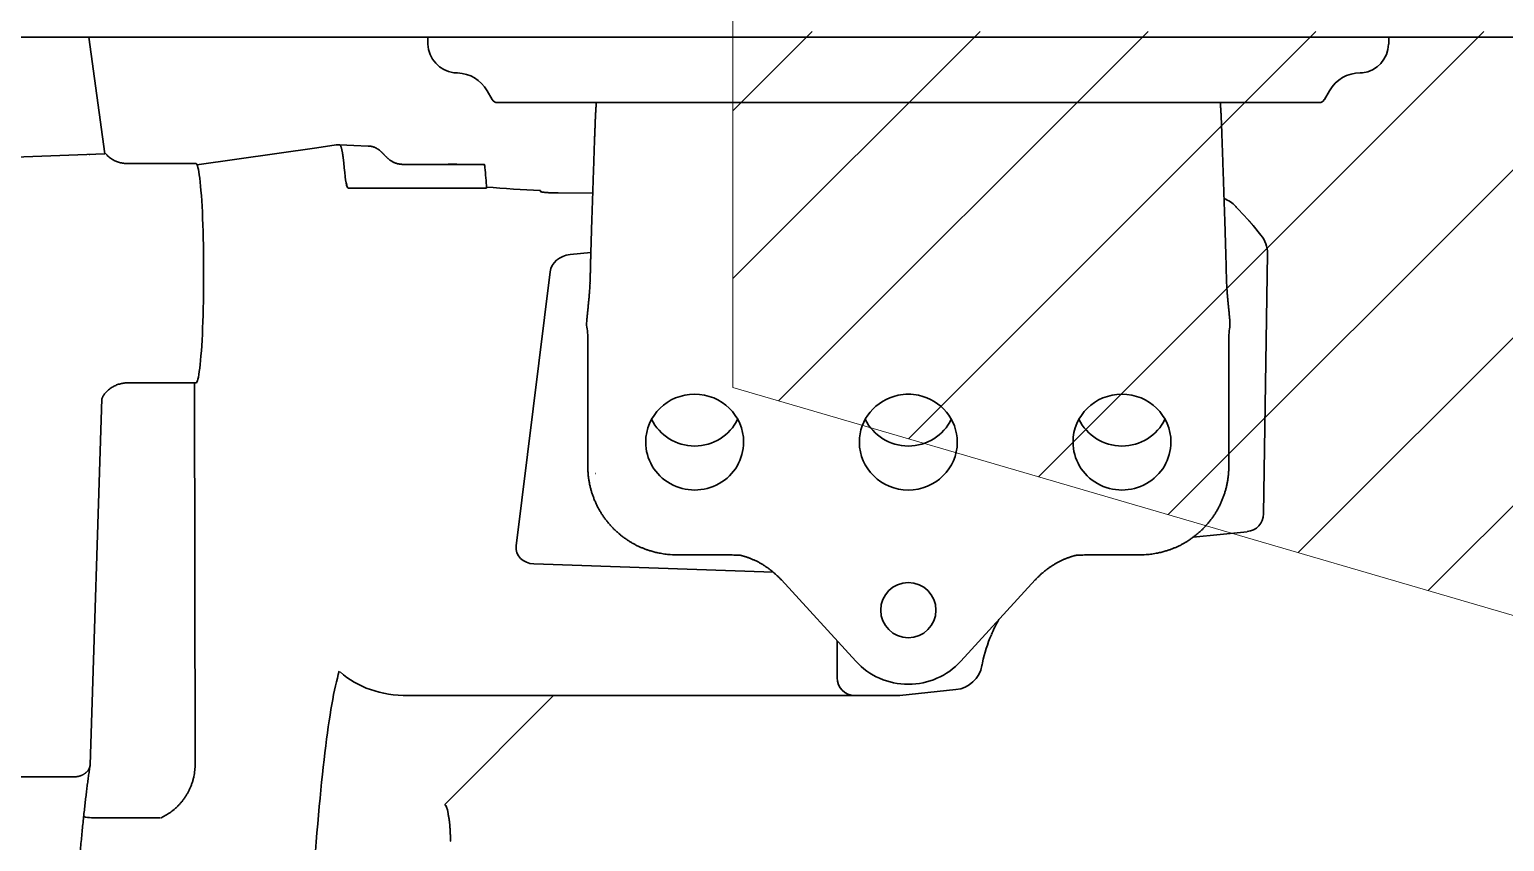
# Model space of a CAD drawing. Header units: millimetres. Extents: x 120 to 10915, y 515 to 8014.
# Drawn here: x 3726.9 to 3975.5, y 2328.5 to 2465.3 of the extents above; entities that cross this region are included whole.
import ezdxf

# ---------------------------------------------------------------- set-up
doc = ezdxf.new("R2010")
doc.units = ezdxf.units.MM
doc.layers.get('0').update_dxf_attribs({"lineweight": 13})
doc.layers.add('205_Chassis_top_view', color=7, linetype='Continuous', lineweight=13)

# ---------------------------------------------------------------- blocks, each defined once
blk = doc.blocks.new('BLOCK74')
at = {"layer": '205_Chassis_top_view', "color": 2, "lineweight": 18}
blk.add_line((3845.445801, 295), (3845.445801, 337.524536), dxfattribs=at)
blk = doc.blocks.new('BLOCK76')
at = {"layer": '205_Chassis_top_view', "color": 2, "lineweight": 18}
for p, q in [((3845.445801, 253.343292), (3887.102539, 295)), ((3845.445801, 281.627563), (3858.818115, 295)), ((3853.138916, 232.752228), (3915.386719, 295)), ((3875.027832, 226.356842), (3943.670898, 295)), ((3896.916748, 219.961456), (3971.955322, 295)), ((3918.805664, 213.566055), (4000.239502, 295)), ((3940.69458, 207.17067), (4028.523926, 295)), ((3962.583252, 200.775269), (4056.808105, 295))]:
    blk.add_line(p, q, dxfattribs=at)
blk = doc.blocks.new('3239766_1')
at = {"layer": '205_Chassis_top_view', "color": 2, "lineweight": 18}
for p in [(3845.445737, 295), (4324.61, 95)]:
    blk.add_line(p, (3845.445737, 235), dxfattribs=at)
at = {"layer": '205_Chassis_top_view', "lineweight": 0}
for name in ['BLOCK74', 'BLOCK76']:
    blk.add_blockref(name, (0, 0), dxfattribs=at)
blk = doc.blocks.new('3068684_1')
at = {"layer": '205_Chassis_top_view', "color": 3, "lineweight": 35}
blk.add_line((4055, 294), (2962.845784, 294), dxfattribs=at)
blk = doc.blocks.new('3135191_1')
at = {"layer": '205_Chassis_top_view', "color": 3, "lineweight": 35}
for p, q in [((3739.62, 274.35), (3736.92, 294)), ((3794.06, 292.83), (3794.02, 294)), ((3955.98, 294), (3955.94, 292.83)), ((3794.06, 292.82), (3794.06, 292.83)), ((3955.94, 292.83), (3955.94, 292.82)), ((3795.62, 289.37), (3795.6, 289.38)), ((3954.38, 289.37), (3954.4, 289.38)), ((3797.96, 288.12), (3797.96, 288.05)), ((3798.4, 288.01), (3799.05, 288)), ((3951.53, 288), (3951.16, 288)), ((3804.9, 283.5), (3804.04, 285)), ((3945.96, 285), (3945.1, 283.5)), ((3805.81, 283), (3805.77, 283)), ((3806.54, 283), (3805.81, 283)), ((3808.57, 283), (3806.54, 283)), ((3810.06, 283), (3808.57, 283)), ((3839.93, 283), (3810.06, 283)), ((3822.42, 283), (3822.4, 282.73)), ((3844.97, 283), (3839.93, 283)), ((3850.75, 283), (3844.97, 283)), ((3863.53, 283), (3850.75, 283)), ((3886.47, 283), (3863.53, 283)), ((3899.25, 283), (3886.47, 283)), ((3905.03, 283), (3899.25, 283)), ((3910.07, 283), (3905.03, 283)), ((3939.94, 283), (3910.07, 283)), ((3927.58, 283), (3927.6, 282.73)), ((3941.43, 283), (3939.94, 283)), ((3943.46, 283), (3941.43, 283)), ((3944.19, 283), (3943.46, 283)), ((3944.23, 283), (3944.19, 283)), ((3777.73, 276.19), (3777.73, 276.19)), ((3533.52, 266.65), (3739.62, 274.35)), ((3736.98, 274.25), (3737.07, 274.25)), ((3775.36, 275.39), (3755.13, 272.53)), ((3775.36, 275.39), (3778.6, 275.85)), ((3778.61, 275.85), (3778.6, 275.85)), ((3778.61, 275.85), (3779.19, 275.85)), ((3779.19, 275.85), (3779.19, 275.85)), ((3781.55, 275.77), (3779.19, 275.85)), ((3781.55, 275.77), (3784, 275.68)), ((3743.41, 272.72), (3754.95, 272.72)), ((3779.96, 272.01), (3779.96, 271.99)), ((3789.71, 272.59), (3803.53, 272.59)), ((3780.64, 268.59), (3780.85, 268.59)), ((3780.64, 268.59), (3780.64, 268.59)), ((3803.92, 268.59), (3780.85, 268.59)), ((3813, 268.21), (3813, 268.2)), ((3813, 268.2), (3813, 268.03)), ((3821.83, 267.74), (3816, 267.77)), ((3930.57, 265.05), (3932.25, 263.26)), ((3933.09, 262.29), (3934.42, 260.66)), ((3818.01, 257.38), (3821.51, 257.72)), ((3935.52, 257.51), (3934.85, 213.69)), ((3808.93, 208.29), (3814.64, 254.47)), ((3821, 241.07), (3821, 243.59)), ((3929, 243.59), (3929, 241.07)), ((3821.01, 243.28), (3821, 243.52)), ((3821, 236.62), (3821, 241.07)), ((3929, 241.07), (3929, 236.62)), ((3821, 230.55), (3821, 236.62)), ((3929, 236.62), (3929, 230.55)), ((3743.41, 235.76), (3754.95, 235.76)), ((3754.84, 171.56), (3754.72, 235.76)), ((3737.14, 171.44), (3739.1, 233.08)), ((3821, 226.94), (3821, 230.55)), ((3929, 230.55), (3929, 226.94)), ((3821, 226.44), (3821, 226.94)), ((3821, 221.76), (3821, 226.44)), ((3929, 226.94), (3929, 226.44)), ((3929, 226.44), (3929, 221.76)), ((3821, 221.7), (3821, 221.76)), ((3821, 221.68), (3821, 221.7)), ((3929, 221.76), (3929, 221.7)), ((3929, 221.7), (3929, 221.68)), ((3822.32, 220.5), (3822.33, 220.49)), ((3927.67, 220.49), (3927.68, 220.5)), ((3922.98, 209.75), (3932.11, 210.7)), ((3811.93, 205.27), (3852.26, 203.86)), ((3866.16, 188.87), (3853.62, 202.56)), ((3896.38, 202.56), (3883.84, 188.87)), ((3863, 186.09), (3863, 192.32)), ((3873.57, 183.09), (3883.02, 184.09)), ((3790.78, 183.09), (3790.78, 183.09)), ((3790.98, 183.09), (3790.78, 183.09)), ((3791.38, 183.09), (3790.98, 183.09)), ((3806.89, 183.09), (3791.38, 183.09)), ((3815.21, 183.09), (3796.92, 164.76)), ((3806.89, 183.09), (3810.39, 183.09)), ((3810.39, 183.09), (3861.63, 183.09)), ((3861.63, 183.09), (3866, 183.09)), ((3866, 183.09), (3873.57, 183.09)), ((3734.3, 169.38), (3639.23, 169.38)), ((3796.85, 164.68), (3796.95, 164.68)), ((3737.37, 162.51), (3748.9, 162.51)), ((3797.71, 161.64), (3797.73, 161.36))]:
    blk.add_line(p, q, dxfattribs=at)
blk.add_circle((3875, 197.48), 4.65, dxfattribs=at)
for centre, radius, start, end in [((3799.12, 293.02), 5.06, 182.2921, 261.8432), ((3950.88, 293.02), 5.06, 277.3865, 357.7079), ((3798.84, 282), 6, 30, 88.026), ((3951.16, 282), 6, 90, 150), ((3805.77, 284), 1, 210, 270), ((3944.23, 284), 1, 270, 330), ((3800.47, 746.29), 473.7, 269.6367, 269.9873), ((3729.35, 264.63), 74.68, 3.0399, 5.7131), ((3820, 460.04), 191.96, 265.1926, 267.9097), ((3926.49, 262.17), 4.95, 42.1495, 69.7997), ((3954.14, 287.1), 32.28, 222.025, 223.0895), ((3930.68, 257.59), 4.84, 359.1338, 39.3855), ((3687.44, 257.39), 134.01, 357.9291, 358.4765), ((4062.56, 257.39), 134.01, 181.5235, 182.0709), ((3789.2, 253.74), 32.19, 355.7431, 357.8756), ((3960.8, 253.74), 32.19, 182.1244, 184.2569), ((3826.15, 245.73), 5.35, 175.2227, 189.4267), ((3923.85, 245.73), 5.35, 350.5733, 4.7773), ((3811.06, 243.24), 9.94, 1.5851, 9.3182), ((3938.94, 243.24), 9.94, 170.6818, 178.4149), ((3875, 225.42), 8.45, 78.1518, 101.8503), ((3836.41, 228.69), 21.9, 266.0443, 269.8383), ((3913.59, 228.69), 21.9, 270.1617, 273.956), ((3911.91, 183.49), 24.95, 150.2014, 156.7206), ((3911.82, 183.53), 24.84, 156.724, 168.2366), ((3875, 196.97), 11.99, 222.4872, 317.5128), ((3882.5, 189.06), 5, 275.9855, 349.2189), ((3911.97, 183.45), 25, 168.1857, 169.2183), ((3866, 186.09), 3, 180, 270), ((3735.48, 171.5), 1.66, 351.407, 358.1746), ((3737.37, 167.38), 4.87, 254.2831, 270.0029)]:
    blk.add_arc(centre, radius, start, end, dxfattribs=at)
for centre, major_axis, ratio, start_param, end_param in [((3754.95, 254.24), (0, -18.48), 0.071497, 0, 3.141593), ((3780.64, 283.67), (0, -15.07), 0.071524, 5.598695, 6.280222), ((3780.65, 283.64), (-0.01, -15.05), 0.071517, 5.598109, 6.283235), ((3803.53, 269.6), (0, -3), 0.072207, 2.540094, 3.141593), ((3818.1, 254.42), (3.4, 0.88), 0.835902, 1.383913, 2.822643), ((3839, 225.79), (-8.25, 0), 0.978148, 3.141593, 6.283185), ((3875, 225.79), (8.25, 0), 0.978148, 1.782589, 3.141632), ((3875, 225.79), (8.25, 0), 0.978148, 6.283146, 7.642189), ((3911, 225.79), (-8.25, 0), 0.978148, 3.141593, 6.283185), ((3839, 232.96), (8, 0), 0.978148, 3.57912, 5.845658), ((3875, 232.96), (8, 0), 0.978148, 3.579061, 5.845724), ((3911, 232.96), (8, 0), 0.978148, 3.57912, 5.845658), ((3839, 225.79), (-8.25, 0), 0.978148, 0, 3.141593), ((3875, 225.79), (8.25, 0), 0.978148, 3.141632, 4.712389), ((3875, 225.79), (8.25, 0), 0.978148, 4.712389, 6.283146), ((3911, 225.79), (-8.25, 0), 0.978148, 0, 3.141593), ((3931.84, 213.69), (-2.32, -1.95), 0.984688, 0.969731, 2.435808), ((3812.4, 208.26), (-3.39, -0.96), 0.833738, 5.944448, 7.484989), ((3781.12, 68.98), (0, 121.47), 0.071497, 0.23224, 0.838333), ((4081.67, 639.89), (-300.73, -454.11), 0.164486, 6.259487, 6.391509), ((3796.96, 147.66), (0, -17.01), 0.071657, 2.725213, 3.141573)]:
    blk.add_ellipse(centre, major_axis=major_axis, ratio=ratio, start_param=start_param, end_param=end_param, dxfattribs=at)
for points, degree, knots in [([(3822.4, 282.73), (3822.4, 282.65), (3822.39, 282.5), (3822.38, 282.28), (3822.36, 282.06), (3822.35, 281.83), (3822.34, 281.61), (3822.33, 281.39), (3822.31, 281.17), (3822.3, 280.94), (3822.29, 280.72), (3822.28, 280.5), (3822.27, 280.28), (3822.26, 280.06), (3822.25, 279.84), (3822.24, 279.62), (3822.23, 279.4), (3822.23, 279.18), (3822.22, 278.96), (3822.21, 278.74), (3822.2, 278.52), (3822.19, 278.3), (3822.18, 278.08), (3822.18, 277.86), (3822.17, 277.64), (3822.16, 277.49), (3822.16, 277.42)], 3, [0, 0, 0, 0, 0.224426, 0.448548, 0.672337, 0.895825, 1.118978, 1.341838, 1.564408, 1.786695, 2.008696, 2.230431, 2.451908, 2.67314, 2.894116, 3.114871, 3.33542, 3.555778, 3.775965, 3.995995, 4.215888, 4.435663, 4.655343, 4.874948, 5.094503, 5.314033, 5.314033, 5.314033, 5.314033]), ([(3927.6, 282.73), (3927.6, 282.65), (3927.61, 282.5), (3927.62, 282.28), (3927.64, 282.06), (3927.65, 281.83), (3927.66, 281.61), (3927.67, 281.39), (3927.69, 281.17), (3927.7, 280.94), (3927.71, 280.72), (3927.72, 280.5), (3927.73, 280.28), (3927.74, 280.06), (3927.75, 279.84), (3927.76, 279.62), (3927.77, 279.4), (3927.77, 279.18), (3927.78, 278.96), (3927.79, 278.74), (3927.8, 278.52), (3927.81, 278.3), (3927.82, 278.08), (3927.82, 277.86), (3927.83, 277.64), (3927.84, 277.49), (3927.84, 277.42)], 3, [0, 0, 0, 0, 0.224426, 0.448548, 0.672337, 0.895825, 1.118978, 1.341838, 1.564408, 1.786695, 2.008696, 2.230431, 2.451908, 2.67314, 2.894116, 3.114871, 3.33542, 3.555778, 3.775965, 3.995995, 4.215888, 4.435663, 4.655343, 4.874948, 5.094503, 5.314033, 5.314033, 5.314033, 5.314033]), ([(3821.8, 266.94), (3821.81, 267.08), (3821.82, 267.38), (3821.83, 267.81), (3821.85, 268.25), (3821.86, 268.68), (3821.88, 269.12), (3821.89, 269.56), (3821.91, 269.99), (3821.92, 270.43), (3821.93, 270.87), (3821.95, 271.3), (3821.96, 271.74), (3821.98, 272.18), (3821.99, 272.61), (3822.01, 273.05), (3822.02, 273.48), (3822.04, 273.91), (3822.05, 274.31), (3822.06, 274.7), (3822.08, 275.09), (3822.09, 275.48), (3822.1, 275.87), (3822.12, 276.27), (3822.13, 276.66), (3822.15, 277.04), (3822.15, 277.3), (3822.16, 277.42)], 3, [0, 0, 0, 0, 0.436785, 0.873552, 1.310294, 1.747008, 2.183713, 2.620336, 3.056972, 3.493541, 3.929946, 4.366308, 4.802702, 5.239086, 5.675531, 6.112011, 6.548593, 6.985265, 7.376059, 7.766975, 8.158066, 8.549335, 8.940839, 9.332587, 9.724614, 10.116955, 10.486383, 10.486383, 10.486383, 10.486383]), ([(3927.84, 277.42), (3927.85, 277.3), (3927.85, 277.04), (3927.87, 276.66), (3927.88, 276.27), (3927.9, 275.87), (3927.91, 275.48), (3927.92, 275.09), (3927.94, 274.7), (3927.95, 274.31), (3927.96, 273.91), (3927.98, 273.48), (3927.99, 273.05), (3928.01, 272.61), (3928.02, 272.18), (3928.04, 271.74), (3928.05, 271.3), (3928.07, 270.87), (3928.08, 270.43), (3928.09, 269.99), (3928.11, 269.56), (3928.12, 269.12), (3928.14, 268.68), (3928.15, 268.25), (3928.17, 267.81), (3928.18, 267.38), (3928.19, 267.08), (3928.2, 266.94)], 3, [0, 0, 0, 0, 0.369428, 0.76177, 1.153796, 1.545544, 1.937049, 2.328318, 2.719408, 3.110325, 3.501118, 3.937791, 4.374372, 4.810852, 5.247297, 5.683682, 6.120076, 6.556437, 6.992842, 7.429411, 7.866048, 8.30267, 8.739376, 9.176089, 9.612832, 10.049599, 10.486383, 10.486383, 10.486383, 10.486383]), ([(3743.41, 272.72), (3743.19, 272.72), (3742.74, 272.75), (3742.08, 272.89), (3741.46, 273.11), (3740.97, 273.36), (3740.58, 273.62), (3740.27, 273.86), (3740, 274.11), (3739.78, 274.35), (3739.65, 274.51), (3739.59, 274.58)], 3, [0, 0, 0, 0, 0.676148, 1.348652, 2.016793, 2.621907, 3.025142, 3.416378, 3.792678, 4.122149, 4.399236, 4.399236, 4.399236, 4.399236]), ([(3779.19, 275.85), (3779.28, 275.85), (3779.37, 275.73), (3779.46, 275.48), (3779.63, 274.81), (3779.77, 273.81), (3779.84, 273.26), (3779.9, 272.66), (3779.96, 272.01)], 5, [0, 0, 0, 0, 0, 0, 6.705273, 6.705273, 6.705273, 12.94837, 12.94837, 12.94837, 12.94837, 12.94837, 12.94837]), ([(3789.71, 272.59), (3789.63, 272.59), (3789.48, 272.6), (3789.25, 272.63), (3789.02, 272.67), (3788.8, 272.73), (3788.59, 272.8), (3788.39, 272.88), (3788.21, 272.97), (3788.04, 273.07), (3787.88, 273.16), (3787.73, 273.26), (3787.6, 273.36), (3787.47, 273.45), (3787.36, 273.55), (3787.25, 273.64), (3787.15, 273.73), (3787.05, 273.83), (3786.96, 273.92), (3786.87, 274), (3786.79, 274.09), (3786.71, 274.18), (3786.62, 274.27), (3786.54, 274.35), (3786.46, 274.44), (3786.37, 274.53), (3786.29, 274.61), (3786.22, 274.68), (3786.13, 274.76), (3786.02, 274.86), (3785.86, 274.99), (3785.65, 275.15), (3785.38, 275.31), (3785.09, 275.45), (3784.81, 275.55), (3784.56, 275.62), (3784.28, 275.66), (3784.1, 275.68), (3784, 275.68)], 3, [0, 0, 0, 0, 0.224054, 0.454963, 0.68805, 0.918611, 1.142648, 1.357954, 1.563066, 1.757988, 1.942573, 2.117545, 2.283451, 2.440833, 2.591031, 2.73384, 2.870834, 3.002499, 3.130012, 3.25393, 3.375169, 3.49473, 3.613938, 3.734502, 3.858557, 3.988847, 4.088315, 4.194714, 4.310765, 4.439281, 4.651057, 4.909638, 5.226353, 5.609361, 5.858229, 6.122413, 6.3992, 6.685429, 6.685429, 6.685429, 6.685429]), ([(3816, 267.77), (3815.76, 267.77), (3815.51, 267.77), (3815.25, 267.78), (3814.59, 267.8), (3814.04, 267.84), (3813.75, 267.86), (3813.33, 267.91), (3813.1, 267.96), (3813.03, 267.99), (3813, 268.01), (3813, 268.03)], 5, [0, 0, 0, 0, 0, 0, 2.040764, 2.040764, 2.040764, 5.746041, 5.746041, 5.746041, 9.029387, 9.029387, 9.029387, 9.029387, 9.029387, 9.029387]), ([(3821.41, 253.82), (3821.41, 253.94), (3821.42, 254.18), (3821.43, 254.53), (3821.43, 254.89), (3821.44, 255.25), (3821.45, 255.61), (3821.46, 255.98), (3821.47, 256.35), (3821.48, 256.71), (3821.49, 257.08), (3821.5, 257.45), (3821.51, 257.82), (3821.52, 258.25), (3821.54, 258.73), (3821.55, 259.28), (3821.57, 259.83), (3821.59, 260.37), (3821.6, 260.92), (3821.62, 261.47), (3821.64, 262.02), (3821.65, 262.49), (3821.67, 262.9), (3821.68, 263.28), (3821.69, 263.7), (3821.71, 264.16), (3821.72, 264.63), (3821.74, 265.09), (3821.76, 265.55), (3821.77, 266.01), (3821.79, 266.48), (3821.8, 266.78), (3821.8, 266.94)], 3, [0, 0, 0, 0, 0.35358, 0.708402, 1.064261, 1.420885, 1.788146, 2.155844, 2.523801, 2.891857, 3.259888, 3.627958, 3.996065, 4.364205, 4.911367, 5.458592, 6.005933, 6.553324, 7.10086, 7.648426, 8.19614, 8.743849, 9.080998, 9.418129, 9.881293, 10.344389, 10.807494, 11.270477, 11.733419, 12.196173, 12.658806, 13.121171, 13.121171, 13.121171, 13.121171]), ([(3928.2, 266.94), (3928.2, 266.78), (3928.21, 266.48), (3928.23, 266.01), (3928.24, 265.55), (3928.26, 265.09), (3928.28, 264.63), (3928.29, 264.16), (3928.31, 263.7), (3928.32, 263.28), (3928.33, 262.9), (3928.35, 262.49), (3928.36, 262.02), (3928.38, 261.47), (3928.4, 260.92), (3928.41, 260.37), (3928.43, 259.83), (3928.45, 259.28), (3928.46, 258.73), (3928.48, 258.25), (3928.49, 257.82), (3928.5, 257.45), (3928.51, 257.08), (3928.52, 256.71), (3928.53, 256.35), (3928.54, 255.98), (3928.55, 255.61), (3928.56, 255.25), (3928.57, 254.89), (3928.57, 254.53), (3928.58, 254.18), (3928.59, 253.94), (3928.59, 253.82)], 3, [0, 0, 0, 0, 0.462364, 0.924998, 1.387751, 1.850693, 2.313677, 2.776781, 3.239877, 3.703041, 4.040173, 4.377322, 4.925031, 5.472745, 6.02031, 6.567847, 7.115237, 7.662579, 8.209804, 8.756966, 9.125106, 9.493212, 9.861283, 10.229313, 10.59737, 10.965327, 11.333025, 11.700286, 12.056909, 12.412769, 12.767591, 13.121171, 13.121171, 13.121171, 13.121171]), ([(3932.25, 263.26), (3932.26, 263.25), (3932.29, 263.22), (3932.32, 263.18), (3932.36, 263.14), (3932.39, 263.1), (3932.43, 263.06), (3932.46, 263.03), (3932.49, 262.99), (3932.53, 262.95), (3932.56, 262.91), (3932.59, 262.87), (3932.63, 262.83), (3932.66, 262.8), (3932.7, 262.76), (3932.73, 262.71), (3932.76, 262.67), (3932.8, 262.63), (3932.84, 262.59), (3932.87, 262.55), (3932.91, 262.51), (3932.94, 262.46), (3932.98, 262.42), (3933.01, 262.38), (3933.05, 262.33), (3933.07, 262.3), (3933.09, 262.29)], 3, [0, 0, 0, 0, 0.056169, 0.114204, 0.164946, 0.217474, 0.265364, 0.314911, 0.366048, 0.418704, 0.468035, 0.518744, 0.570756, 0.623996, 0.675911, 0.728894, 0.782861, 0.837738, 0.891799, 0.946588, 1.00199, 1.057918, 1.114302, 1.171053, 1.228074, 1.285271, 1.285271, 1.285271, 1.285271]), ([(3821.3, 251.35), (3821.29, 251.28), (3821.28, 251.15), (3821.27, 250.94), (3821.25, 250.73), (3821.23, 250.53), (3821.21, 250.32), (3821.2, 250.11), (3821.18, 249.9), (3821.16, 249.68), (3821.14, 249.47), (3821.11, 249.25), (3821.09, 249.04), (3821.07, 248.82), (3821.05, 248.6), (3821.03, 248.38), (3821.01, 248.16), (3820.99, 247.94), (3820.96, 247.72), (3820.94, 247.5), (3820.92, 247.28), (3820.9, 247.06), (3820.88, 246.84), (3820.86, 246.61), (3820.84, 246.39), (3820.83, 246.25), (3820.82, 246.17)], 3, [0, 0, 0, 0, 0.20304, 0.407983, 0.614731, 0.823184, 1.033242, 1.244805, 1.457773, 1.672045, 1.887543, 2.104146, 2.321755, 2.540269, 2.759603, 2.979644, 3.200293, 3.421453, 3.643053, 3.864967, 4.0871, 4.309355, 4.531637, 4.753852, 4.975906, 5.197706, 5.197706, 5.197706, 5.197706]), ([(3928.7, 251.35), (3928.71, 251.28), (3928.72, 251.15), (3928.73, 250.94), (3928.75, 250.73), (3928.77, 250.53), (3928.79, 250.32), (3928.8, 250.11), (3928.82, 249.9), (3928.84, 249.68), (3928.86, 249.47), (3928.89, 249.25), (3928.91, 249.04), (3928.93, 248.82), (3928.95, 248.6), (3928.97, 248.38), (3928.99, 248.16), (3929.01, 247.94), (3929.04, 247.72), (3929.06, 247.5), (3929.08, 247.28), (3929.1, 247.06), (3929.12, 246.84), (3929.14, 246.61), (3929.16, 246.39), (3929.17, 246.25), (3929.18, 246.17)], 3, [0, 0, 0, 0, 0.20304, 0.407983, 0.614731, 0.823184, 1.033242, 1.244805, 1.457773, 1.672045, 1.887543, 2.104146, 2.321755, 2.540269, 2.759603, 2.979644, 3.200293, 3.421453, 3.643053, 3.864967, 4.0871, 4.309355, 4.531637, 4.753852, 4.975906, 5.197706, 5.197706, 5.197706, 5.197706]), ([(3743.41, 235.76), (3743.3, 235.76), (3743.07, 235.76), (3742.73, 235.72), (3742.4, 235.66), (3742.07, 235.58), (3741.75, 235.48), (3741.45, 235.36), (3741.15, 235.21), (3740.84, 235.04), (3740.54, 234.84), (3740.26, 234.61), (3740.01, 234.38), (3739.78, 234.14), (3739.59, 233.91), (3739.43, 233.68), (3739.32, 233.5), (3739.23, 233.34), (3739.17, 233.22), (3739.12, 233.12), (3739.1, 233.08)], 3, [0, 0, 0, 0, 0.339639, 0.67917, 1.017065, 1.354688, 1.689596, 2.021903, 2.350726, 2.686735, 3.068934, 3.431046, 3.77729, 4.104491, 4.406008, 4.676841, 4.928431, 5.050989, 5.213353, 5.359524, 5.359524, 5.359524, 5.359524]), ([(3834.9, 206.84), (3834.74, 206.85), (3834.43, 206.88), (3833.95, 206.93), (3833.48, 207.01), (3833.04, 207.09), (3832.65, 207.17), (3832.3, 207.25), (3831.95, 207.34), (3831.63, 207.44), (3831.33, 207.53), (3830.98, 207.65), (3830.56, 207.8), (3830.07, 208), (3829.58, 208.22), (3829.09, 208.45), (3828.61, 208.71), (3828.14, 208.99), (3827.67, 209.29), (3827.2, 209.61), (3826.75, 209.95), (3826.31, 210.31), (3825.87, 210.68), (3825.52, 211.02), (3825.25, 211.29), (3825.04, 211.5), (3824.85, 211.72), (3824.65, 211.94), (3824.46, 212.16), (3824.27, 212.39), (3824.09, 212.62), (3823.91, 212.86), (3823.74, 213.1), (3823.57, 213.34), (3823.4, 213.59), (3823.24, 213.84), (3823.09, 214.09), (3822.94, 214.35), (3822.79, 214.61), (3822.65, 214.88), (3822.52, 215.14), (3822.39, 215.41), (3822.27, 215.69), (3822.15, 215.96), (3822.04, 216.24), (3821.93, 216.52), (3821.83, 216.8), (3821.73, 217.08), (3821.64, 217.36), (3821.56, 217.65), (3821.48, 217.93), (3821.41, 218.22), (3821.34, 218.51), (3821.28, 218.8), (3821.23, 219.09), (3821.18, 219.38), (3821.14, 219.67), (3821.1, 219.95), (3821.07, 220.24), (3821.04, 220.53), (3821.02, 220.82), (3821.01, 221.1), (3821, 221.39), (3821, 221.58), (3821, 221.68)], 3, [0, 0, 0, 0, 0.469629, 0.945813, 1.428739, 1.917735, 2.272377, 2.630018, 2.991093, 3.355112, 3.646018, 3.938766, 4.460442, 4.98792, 5.52212, 6.06147, 6.607805, 7.159159, 7.715715, 8.277403, 8.844707, 9.416513, 9.99215, 10.57134, 10.862928, 11.155196, 11.448256, 11.741913, 12.036243, 12.331095, 12.62642, 12.922166, 13.219237, 13.516628, 13.814287, 14.112163, 14.410308, 14.708574, 15.006914, 15.305283, 15.604362, 15.903379, 16.202286, 16.501035, 16.79962, 17.097949, 17.395974, 17.693645, 17.991375, 18.28866, 18.585474, 18.881794, 19.177594, 19.472847, 19.767524, 20.061592, 20.352444, 20.642633, 20.932123, 21.22088, 21.508918, 21.796153, 22.082548, 22.368065, 22.368065, 22.368065, 22.368065]), ([(3915.1, 206.84), (3915.26, 206.85), (3915.57, 206.88), (3916.05, 206.93), (3916.52, 207.01), (3916.96, 207.09), (3917.35, 207.17), (3917.7, 207.25), (3918.05, 207.34), (3918.37, 207.44), (3918.67, 207.53), (3919.02, 207.65), (3919.44, 207.8), (3919.93, 208), (3920.42, 208.22), (3920.91, 208.45), (3921.39, 208.71), (3921.86, 208.99), (3922.33, 209.29), (3922.8, 209.61), (3923.25, 209.95), (3923.69, 210.31), (3924.13, 210.68), (3924.48, 211.02), (3924.75, 211.29), (3924.96, 211.5), (3925.15, 211.72), (3925.35, 211.94), (3925.54, 212.16), (3925.73, 212.39), (3925.91, 212.62), (3926.09, 212.86), (3926.26, 213.1), (3926.43, 213.34), (3926.6, 213.59), (3926.76, 213.84), (3926.91, 214.09), (3927.06, 214.35), (3927.21, 214.61), (3927.35, 214.88), (3927.48, 215.14), (3927.61, 215.41), (3927.73, 215.69), (3927.85, 215.96), (3927.96, 216.24), (3928.07, 216.52), (3928.17, 216.8), (3928.27, 217.08), (3928.36, 217.36), (3928.44, 217.65), (3928.52, 217.93), (3928.59, 218.22), (3928.66, 218.51), (3928.72, 218.8), (3928.77, 219.09), (3928.82, 219.38), (3928.86, 219.67), (3928.9, 219.95), (3928.93, 220.24), (3928.96, 220.53), (3928.98, 220.82), (3928.99, 221.1), (3929, 221.39), (3929, 221.58), (3929, 221.68)], 3, [0, 0, 0, 0, 0.4701, 0.945955, 1.428883, 1.917881, 2.272523, 2.630164, 2.991239, 3.355258, 3.646164, 3.938912, 4.460588, 4.988066, 5.522266, 6.061616, 6.607952, 7.159305, 7.715861, 8.27755, 8.844853, 9.416659, 9.992296, 10.571486, 10.863074, 11.155342, 11.448402, 11.742059, 12.036389, 12.331241, 12.626566, 12.922312, 13.219383, 13.516774, 13.814433, 14.112309, 14.410454, 14.70872, 15.007061, 15.305429, 15.604508, 15.903525, 16.202433, 16.501181, 16.799766, 17.098095, 17.39612, 17.693791, 17.991521, 18.288806, 18.58562, 18.88194, 19.17774, 19.472993, 19.76767, 20.061738, 20.35259, 20.642779, 20.932269, 21.221026, 21.509064, 21.796299, 22.082694, 22.368212, 22.368212, 22.368212, 22.368212]), ([(3846.45, 206.77), (3846.25, 206.77), (3845.68, 206.77), (3844.72, 206.77), (3843.54, 206.78), (3842.3, 206.78), (3840.97, 206.78), (3839.54, 206.78), (3837.99, 206.78), (3836.91, 206.79), (3836.35, 206.79)], 3, [9.374319, 9.374319, 9.374319, 9.374319, 9.965531, 11.08266, 12.254765, 13.494921, 14.816142, 16.235902, 17.77826, 19.472552, 19.472552, 19.472552, 19.472552]), ([(3853.62, 202.56), (3853.56, 202.62), (3853.45, 202.74), (3853.27, 202.92), (3853.09, 203.1), (3852.91, 203.28), (3852.72, 203.45), (3852.54, 203.62), (3852.34, 203.79), (3852.15, 203.96), (3851.95, 204.12), (3851.75, 204.27), (3851.54, 204.43), (3851.33, 204.58), (3851.12, 204.73), (3850.91, 204.87), (3850.69, 205.01), (3850.47, 205.15), (3850.25, 205.28), (3850.02, 205.41), (3849.79, 205.54), (3849.57, 205.65), (3849.34, 205.77), (3849.11, 205.88), (3848.88, 205.98), (3848.66, 206.08), (3848.43, 206.17), (3848.22, 206.26), (3848, 206.33), (3847.79, 206.41), (3847.59, 206.48), (3847.39, 206.54), (3847.19, 206.59), (3847, 206.65), (3846.81, 206.69), (3846.63, 206.74), (3846.51, 206.76), (3846.45, 206.77)], 3, [0, 0, 0, 0, 0.252865, 0.505773, 0.758986, 1.012621, 1.266596, 1.521243, 1.776176, 2.031703, 2.287631, 2.544066, 2.800819, 3.057998, 3.315306, 3.572965, 3.830298, 4.086464, 4.349353, 4.610436, 4.870204, 5.128333, 5.384487, 5.638232, 5.889309, 6.135027, 6.372978, 6.606299, 6.834718, 7.057559, 7.274139, 7.48379, 7.685623, 7.882415, 8.083798, 8.2694, 8.4534, 8.4534, 8.4534, 8.4534]), ([(3903.54, 206.77), (3903.48, 206.76), (3903.35, 206.73), (3903.15, 206.69), (3902.96, 206.64), (3902.77, 206.59), (3902.59, 206.53), (3902.4, 206.48), (3902.21, 206.41), (3902.02, 206.34), (3901.82, 206.27), (3901.61, 206.19), (3901.43, 206.12), (3901.24, 206.04), (3901.05, 205.95), (3900.83, 205.85), (3900.6, 205.74), (3900.38, 205.63), (3900.16, 205.51), (3899.94, 205.39), (3899.72, 205.27), (3899.5, 205.13), (3899.29, 205), (3899.07, 204.86), (3898.86, 204.72), (3898.66, 204.57), (3898.45, 204.43), (3898.25, 204.27), (3898.05, 204.12), (3897.85, 203.96), (3897.66, 203.79), (3897.47, 203.63), (3897.28, 203.46), (3897.09, 203.28), (3896.91, 203.11), (3896.73, 202.93), (3896.56, 202.75), (3896.44, 202.62), (3896.39, 202.56)], 3, [0.000009, 0.000009, 0.000009, 0.000009, 0.191511, 0.391651, 0.608748, 0.790304, 0.979387, 1.174719, 1.376882, 1.585002, 1.797889, 2.016339, 2.242402, 2.394055, 2.629963, 2.874486, 3.121355, 3.370398, 3.621206, 3.873479, 4.126916, 4.381307, 4.635469, 4.890017, 5.144247, 5.396885, 5.647912, 5.901518, 6.15548, 6.410218, 6.664433, 6.918696, 7.172762, 7.426555, 7.680049, 7.933062, 8.185423, 8.436751, 8.436751, 8.436751, 8.436751]), ([(3903.54, 206.77), (3903.74, 206.77), (3904.32, 206.77), (3905.28, 206.77), (3906.46, 206.78), (3907.7, 206.78), (3909.03, 206.78), (3910.46, 206.78), (3912.01, 206.78), (3913.09, 206.79), (3913.65, 206.79)], 3, [9.362663, 9.362663, 9.362663, 9.362663, 9.965997, 11.083121, 12.255219, 13.495369, 14.816583, 16.236335, 17.778684, 19.472966, 19.472966, 19.472966, 19.472966]), ([(3749.01, 162.45), (3749.28, 162.58), (3749.81, 162.85), (3750.57, 163.33), (3751.23, 163.84), (3751.77, 164.32), (3752.19, 164.75), (3752.54, 165.15), (3752.87, 165.57), (3753.18, 166.01), (3753.46, 166.46), (3753.72, 166.93), (3753.95, 167.41), (3754.16, 167.9), (3754.34, 168.41), (3754.5, 168.92), (3754.62, 169.44), (3754.72, 169.96), (3754.79, 170.49), (3754.83, 171.03), (3754.84, 171.38), (3754.84, 171.56)], 3, [0, 0, 0, 0, 0.888804, 1.777526, 2.698295, 3.406898, 3.941581, 4.47625, 5.010906, 5.545547, 6.080175, 6.614789, 7.149388, 7.683978, 8.218556, 8.753123, 9.287679, 9.822223, 10.356755, 10.891275, 11.425783, 11.425783, 11.425783, 11.425783]), ([(3734.06, 135.88), (3734.1, 136.52), (3734.17, 137.78), (3734.27, 139.66), (3734.37, 141.45), (3734.48, 143.16), (3734.58, 144.79), (3734.69, 146.39), (3734.79, 147.97), (3734.9, 149.52), (3735.01, 151.03), (3735.13, 152.52), (3735.24, 153.97), (3735.36, 155.39), (3735.48, 156.78), (3735.6, 158.14), (3735.72, 159.46), (3735.85, 160.75), (3735.98, 162), (3736.1, 163.21), (3736.23, 164.35), (3736.35, 165.44), (3736.48, 166.49), (3736.6, 167.51), (3736.73, 168.49), (3736.86, 169.44), (3736.99, 170.36), (3737.07, 170.96), (3737.12, 171.25)], 3, [0, 0, 0, 0, 1.918275, 3.807903, 5.635314, 7.299608, 8.93645, 10.544873, 12.124628, 13.674743, 15.195005, 16.684464, 18.142908, 19.569424, 20.963781, 22.325167, 23.653251, 24.947369, 26.207051, 27.441331, 28.573736, 29.664859, 30.72325, 31.749214, 32.741359, 33.700533, 34.624728, 35.515497, 35.515497, 35.515497, 35.515497]), ([(3734.3, 169.38), (3734.73, 169.38), (3735.16, 169.43), (3735.56, 169.55), (3736.27, 169.88), (3736.77, 170.38), (3736.96, 170.65), (3737.07, 170.95), (3737.12, 171.25)], 5, [0, 0, 0, 0, 0, 0, 3.704579, 3.704579, 3.704579, 7.162451, 7.162451, 7.162451, 7.162451, 7.162451, 7.162451]), ([(3797.71, 161.64), (3797.7, 161.76), (3797.68, 161.86), (3797.67, 161.96), (3797.65, 162.11), (3797.63, 162.25), (3797.62, 162.31), (3797.6, 162.41), (3797.58, 162.52), (3797.57, 162.57), (3797.55, 162.67), (3797.53, 162.78), (3797.51, 162.84), (3797.49, 162.95), (3797.47, 163.07), (3797.46, 163.12), (3797.45, 163.17), (3797.44, 163.22)], 5, [0, 0, 0, 0, 0, 0, 2.020646, 2.020646, 2.020646, 3.390236, 3.390236, 3.390236, 4.808725, 4.808725, 4.808725, 6.326691, 6.326691, 6.326691, 7.276481, 7.276481, 7.276481, 7.276481, 7.276481, 7.276481]), ([(3797.73, 161.36), (3797.74, 161.25), (3797.75, 161.13), (3797.76, 161.01), (3797.78, 160.74), (3797.79, 160.44), (3797.8, 160.28), (3797.82, 159.93), (3797.84, 159.55), (3797.85, 159.35), (3797.86, 159.06), (3797.88, 158.76), (3797.88, 158.67), (3797.89, 158.59), (3797.89, 158.5)], 5, [0, 0, 0, 0, 0, 0, 1.889992, 1.889992, 1.889992, 3.831397, 3.831397, 3.831397, 5.897773, 5.897773, 5.897773, 6.712217, 6.712217, 6.712217, 6.712217, 6.712217, 6.712217])]:
    blk.add_open_spline(points, degree=degree, knots=knots, dxfattribs=at)

msp = doc.modelspace()

# ---------------------------------------------------------------- block references
at = {"color": 7, "lineweight": 35}
for name in ['3068684_1', '3135191_1', '3239766_1']:
    msp.add_blockref(name, (0, 2170), dxfattribs=at)

doc.saveas('drawing.dxf')
